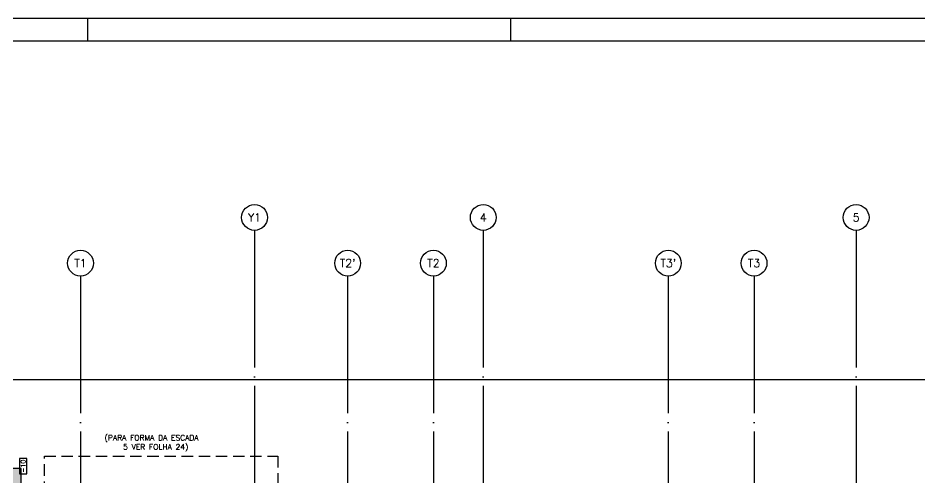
# Model space of a CAD drawing. Header units: millimetres. Extents: x -4245 to 5400, y -2094 to 2406.
# Drawn here: x -1226 to 745, y 1400 to 2406 of the extents above; entities that cross this region are included whole.
import ezdxf
from ezdxf.enums import TextEntityAlignment as Align

# ---------------------------------------------------------------- set-up
doc = ezdxf.new("R2010")
doc.units = ezdxf.units.MM
doc.header["$LTSCALE"] = 50
doc.linetypes.add('DASHED', pattern=[0.75, 0.5, -0.25])
doc.linetypes.add('EIXO', pattern=[6.8, 6, -0.4, 0, -0.4])
for name, color, linetype in [('F-AUX-RED', 1, 'Continuous'), ('F-EIXO', 12, 'EIXO'), ('F-MARGEM', 1, 'Continuous'), ('F-TEXTO', 6, 'Continuous'), ('F-VIGAS', 3, 'Continuous'), ('F-VIGAS-DIM', 2, 'Continuous')]:
    doc.layers.add(name, color=color, linetype=linetype)
doc.layers.add('F-DESNIVEL-3', color=7, linetype='Continuous', true_color=0xd5c7ff)
doc.styles.add('CP-TEXTO', font='simplex.shx')
doc.styles.add('MCP', font='simplex.shx')
doc.styles.add('ROMANS', font='simplex.shx')

# ---------------------------------------------------------------- blocks, each defined once
blk = doc.blocks.new('A0-4L_900')
at = {"layer": 'F-MARGEM', "color": 2}
for p, q in [((63.4, 90), (63.4, 89)), ((81.9, 90), (81.9, 89))]:
    blk.add_line(p, q, dxfattribs=at)
blk.add_lwpolyline([(0, 0), (0, 90), (192.9, 90), (192.9, 0)], close=True, dxfattribs=at)
at = {"layer": 'F-MARGEM', "color": 7}
blk.add_lwpolyline([(2.5, 89), (191.9, 89), (191.9, 1), (2.5, 1)], close=True, dxfattribs=at)
blk = doc.blocks.new('*U18')
at = {"layer": 'F-VIGAS-DIM', "color": 1}
blk.add_lwpolyline([(0, 0), (33, 0), (33, 16), (0, 16)], close=True, dxfattribs=at)
at = {"layer": 'F-VIGAS-DIM', "style": 'MCP'}
blk.add_attdef('DIM', text='', height=10, dxfattribs=at).set_placement((16.5, 8), align=Align.MIDDLE_CENTER)
blk = doc.blocks.new('*U30')
at = {"layer": 'F-EIXO'}
blk.add_line((0, 0), (0, -3477.9), dxfattribs=at)
at = {"layer": 'F-EIXO', "color": 2, "linetype": 'Continuous'}
blk.add_circle((0, 28.2), 28.2, dxfattribs=at)
at = {"layer": 'F-TEXTO', "style": 'ROMANS'}
blk.add_attdef('EIXO', text='', height=17.5, rotation=360, dxfattribs=at).set_placement((0, 28.2), align=Align.MIDDLE_CENTER)
blk = doc.blocks.new('*U25')
at = {"layer": 'F-EIXO'}
blk.add_line((0, 0), (0, -3377.9), dxfattribs=at)
at = {"layer": 'F-EIXO', "color": 2, "linetype": 'Continuous'}
blk.add_circle((0, 28.2), 28.2, dxfattribs=at)
at = {"layer": 'F-TEXTO', "style": 'ROMANS'}
blk.add_attdef('EIXO', text='', height=17.5, rotation=360, dxfattribs=at).set_placement((0, 28.2), align=Align.MIDDLE_CENTER)
blk = doc.blocks.new('*U26')
at = {"layer": 'F-EIXO'}
blk.add_line((0, 0), (0, -3477.9), dxfattribs=at)
at = {"layer": 'F-EIXO', "color": 2, "linetype": 'Continuous'}
blk.add_circle((0, 28.2), 28.2, dxfattribs=at)
at = {"layer": 'F-TEXTO', "style": 'ROMANS'}
blk.add_attdef('EIXO', text='', height=17.5, rotation=360, dxfattribs=at).set_placement((0, 28.2), align=Align.MIDDLE_CENTER)
blk = doc.blocks.new('*U28')
at = {"layer": 'F-EIXO'}
blk.add_line((0, 0), (7378.2, 0), dxfattribs=at)
at = {"layer": 'F-TEXTO', "style": 'ROMANS'}
blk.add_attdef('EIXO', text='', height=17.5, dxfattribs=at).set_placement((-28.2, 0), align=Align.MIDDLE_CENTER)

msp = doc.modelspace()

# ---------------------------------------------------------------- linework, layer by layer
at = {"layer": 'F-AUX-RED', "color": 4, "linetype": 'DASHED'}
msp.add_lwpolyline([(-658.5, 992.5), (-1169, 992.5), (-1169, 1448), (-658.5, 1448)], close=True, dxfattribs=at)
at = {"layer": 'F-DESNIVEL-3', "linetype": 'Continuous'}
for points in [[(-1513, 1402), (-1239, 1402), (-1220, 1421)], [(-1513, 1402), (-1220, 1421), (-1513, 1421)], [(-1220, 1421), (-1239, 1402), (-1239, 1327.6)], [(-1220, 1421), (-1239, 1327.6), (-1220, 1327.6)], [(-1220, 1421), (-1220, 1327.6), (-1220, 1421)]]:
    msp.add_solid(points, dxfattribs=at)
at = {"layer": 'F-EIXO'}
msp.add_line((-3621.135, 1615), (3550.572, 1615), dxfattribs=at)
at = {"layer": 'F-VIGAS'}
for points in [[(-1220, 1421), (-1513, 1421)], [(-1220, 1327.5), (-1220, 1421)]]:
    msp.add_lwpolyline(points, dxfattribs=at)

# ---------------------------------------------------------------- block references
at = {"layer": 'F-EIXO', "linetype": 'Continuous'}
for name, p, values in [('*U30', (-709.5, 1941.357), {'EIXO': 'Y1'}), ('*U26', (-209.5, 1941.357), {'EIXO': '4'}), ('*U26', (605.5, 1941.357), {'EIXO': '5'}), ('*U25', (-1090, 1841.357), {'EIXO': 'T1'}), ('*U25', (-506, 1841.357), {'EIXO': "T2'"}), ('*U25', (-318.5, 1841.357), {'EIXO': 'T2'}), ('*U25', (195, 1841.357), {'EIXO': "T3'"}), ('*U25', (382.5, 1841.357), {'EIXO': 'T3'})]:
    msp.add_blockref(name, p, dxfattribs=at).add_auto_attribs(values)
msp.add_blockref('*U28', (-3705.761, 1615), dxfattribs=at)
at = {"layer": 'F-MARGEM', "linetype": 'Continuous', "xscale": 50, "yscale": 50, "zscale": 50}
msp.add_blockref('A0-4L_900', (-4244.836, -2094.493), dxfattribs=at)
at = {"layer": 'F-VIGAS-DIM', "linetype": 'Continuous', "rotation": 90}
msp.add_blockref('*U18', (-1207.5, 1409.25), dxfattribs=at).add_auto_attribs({'DIM': '-10'})

# ---------------------------------------------------------------- texts
at = {"layer": 'F-TEXTO', "color": 3, "insert": (-1037.676, 1493.921), "char_height": 12, "attachment_point": 1, "style": 'CP-TEXTO'}
msp.add_mtext_dynamic_manual_height_columns('\\pi0.58043;(PARA FORMA DA ESCADA \\P\\pi40.86615;5 VER FOLHA 24)', width=244.58943, gutter_width=12.5, heights=[0], dxfattribs=at)

doc.saveas('drawing.dxf')
